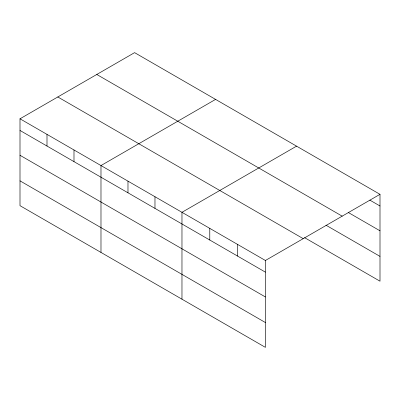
<?xml version="1.0" encoding="UTF-8"?>
<svg xmlns="http://www.w3.org/2000/svg" width="400" height="400" viewBox="0 0 400 400"><rect width="100%" height="100%" fill="white"/><g stroke="black" fill="none" stroke-linecap="round" stroke-linejoin="round"><path stroke-width="0.6" d="M304.585 237.66L380 281.2L380 194.325L134.595 52.64L20 118.8L20 205.675L265.405 347.36L265.405 260.485L20 118.8M215.575 99.395L100.985 165.555L100.985 252.43M296.56 146.15L181.97 212.31L181.97 299.19M265.405 260.485L380 194.325M369.84 200.12L380 205.985M348.445 212.585L380 230.805M96.775 74.47L342.185 216.155M325.98 225.19L380 256.38M57.815 96.965L303.225 238.65M20 130.46L265.405 272.145M20 155.28L265.405 296.965M20 180.855L265.405 322.54M237.595 244.425L237.595 256.085M209.78 228.37L209.78 240.03M154.975 196.725L154.975 208.385M127.98 181.14L127.98 192.8M73.99 149.97L73.99 161.63M46.995 134.385L46.995 146.045"/></g></svg>
